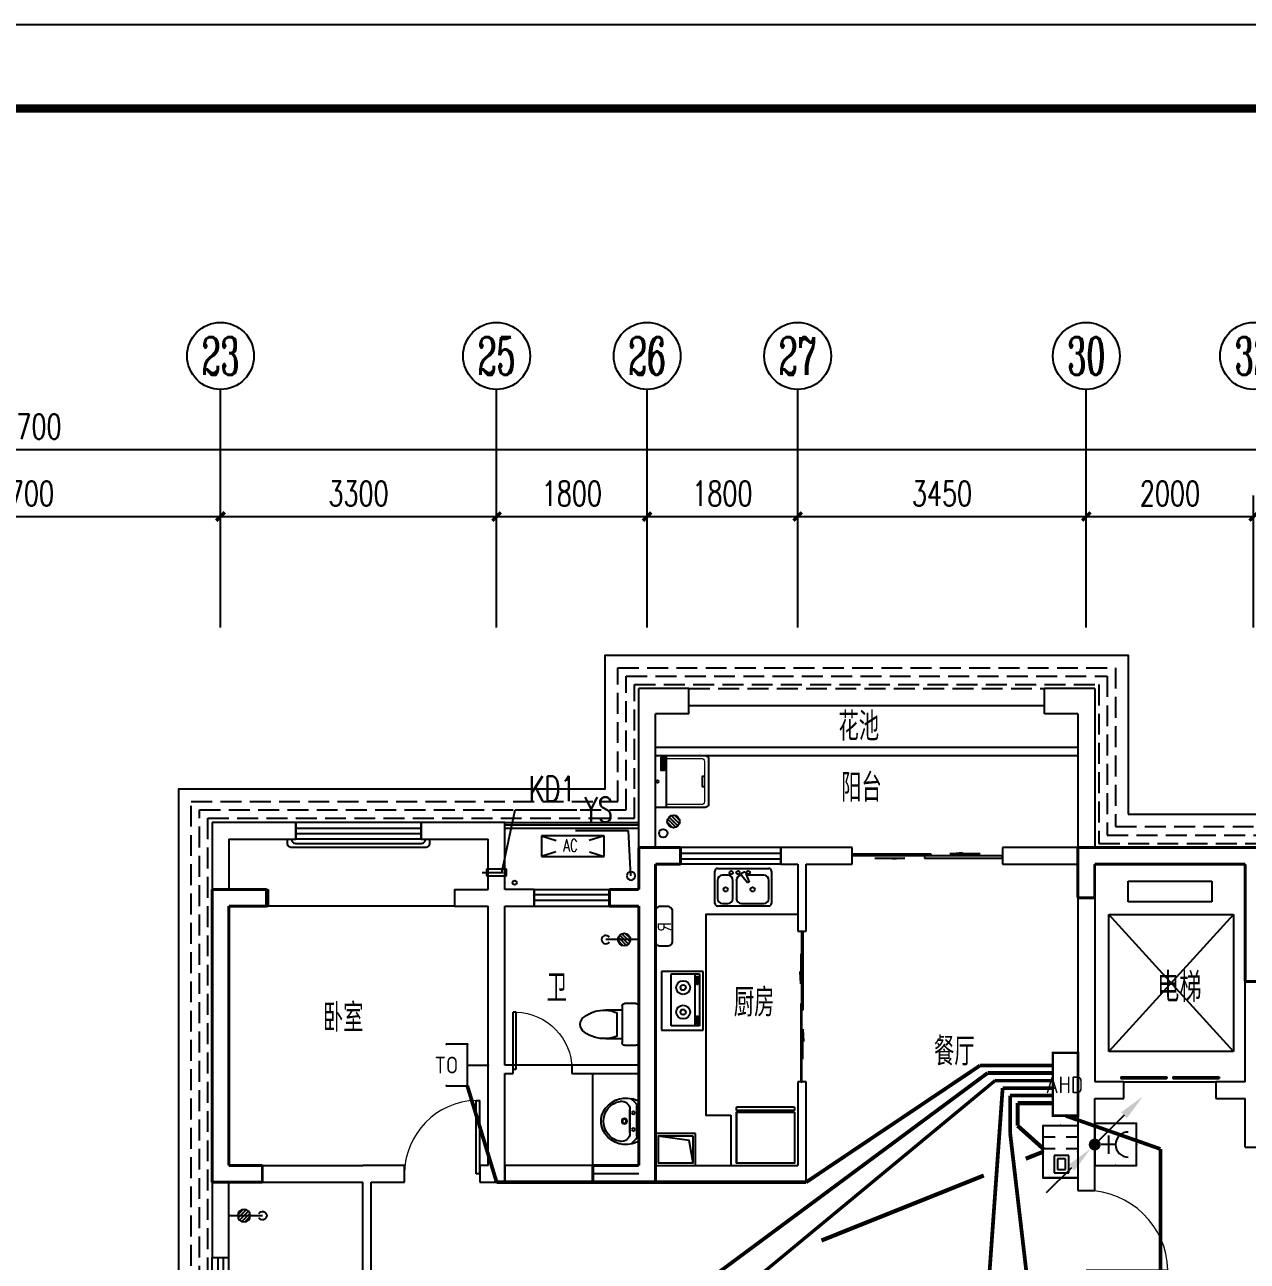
# Model space of a CAD drawing. Extents: x -993182 to -819982, y 169304 to 600104.
# Drawn here: x -865189 to -850575, y 278323 to 293104 of the extents above; entities that cross this region are included whole.
import ezdxf
from ezdxf.enums import TextEntityAlignment as Align

# ---------------------------------------------------------------- set-up
doc = ezdxf.new("R2010")
doc.units = 0
doc.header["$LTSCALE"] = 1000
doc.header["$MEASUREMENT"] = 0
doc.linetypes.add('DASH', pattern=[0.35, 0.25, -0.1])
for name, color, linetype in [('AXIS', 3, 'Continuous'), ('AXIS_TEXT', 7, 'Continuous'), ('DIM_LEAD', 3, 'Continuous'), ('EQUIP-安防', 3, 'Continuous'), ('EQUIP-消防', 3, 'Continuous'), ('EQUIP-通讯', 3, 'Continuous'), ('kan', 146, 'Continuous'), ('KTIAO', 124, 'Continuous'), ('LWIRE', 4, 'Continuous'), ('PUB_TEXT', 7, 'Continuous'), ('PUB_TITLE', 146, 'Continuous'), ('STAIR', 2, 'Continuous'), ('VPIPE-污水', 2, 'Continuous'), ('WALL', 4, 'Continuous'), ('WINDOW', 2, 'Continuous'), ('WIRE-信号', 4, 'TG_S'), ('WIRE-综合布线', 5, 'TG_GCS'), ('WIRE-网络', 6, 'TG_TD'), ('WIRE-通讯', 4, 'TG_TP'), ('冷凝水管', 6, 'Continuous'), ('家具', 187, 'Continuous'), ('屋面', 139, 'Continuous'), ('栏杆', 169, 'Continuous'), ('空调、空调洞', 66, 'Continuous'), ('面层', 215, 'Continuous')]:
    doc.layers.add(name, color=color, linetype=linetype)
doc.layers.add('RENDERING', color=125, linetype='Continuous', lineweight=13)
doc.layers.add('洁、厨具', color=8, linetype='Continuous', lineweight=9)
doc.styles.add('_ROMANC', font='romanc__.ttf', dxfattribs={"width": 0.700005})
doc.styles.add('_SIMPLEX', font='SIMPLEX.shx', dxfattribs={"width": 0.75})
doc.styles.add('_TCH_AXIS', font='COMPLEX', dxfattribs={"bigfont": 'GBCBIG'})
doc.styles.add('_TCH_DIM', font='SIMPLEX', dxfattribs={"bigfont": 'GBCBIG'})
doc.styles.add('_TCH_DIM_T3', font='SIMPLEX', dxfattribs={"width": 0.705882, "bigfont": 'GBCBIG'})
doc.styles.add('_TEL_ATTDEF', font='GBENOR', dxfattribs={"width": 0.8, "height": 3, "bigfont": 'GBCBIG'})
doc.styles.add('_TEL_DIM', font='ICED', dxfattribs={"width": 0.8, "height": 3.5, "bigfont": 'BZHZ'})
doc.styles.add('COMPLEX', font='COMPLEX')
doc.styles.add('DIM_FONT', font='simplex_.ttf', dxfattribs={"width": 0.7, "bigfont": 'GBCBIG'})
doc.styles.add('hnurban', font='tssdeng.shx', dxfattribs={"width": 0.8, "bigfont": 'tssdchn.shx'})
doc.styles.get("Standard").update_dxf_attribs({"font": 'gbenor.shx', "bigfont": 'gbcbig.shx'})
doc.styles.add('TG_LINETYPE', font='ICED', dxfattribs={"width": 0.8, "height": 2, "bigfont": 'BZHZ'})
doc.linetypes.add('TG_GCS', pattern='A,1,-0.6,["GCS",TG_LINETYPE,S=0.1,R=0,X=-0.52,Y=-0.1],0', length=1.6)
doc.linetypes.add('TG_S', pattern='A,1,-0.3,["S",TG_LINETYPE,S=0.1,R=0,X=-0.23,Y=-0.1],0', length=1.3)
doc.linetypes.add('TG_TD', pattern='A,1,-0.45,["TD",TG_LINETYPE,S=0.1,R=0,X=-0.38,Y=-0.1],0', length=1.45)
doc.linetypes.add('TG_TD+TV', pattern='A,1,-0.9,["TD+TV",TG_LINETYPE,S=0.1,R=0,X=-0.82,Y=-0.1],0', length=1.9)
doc.linetypes.add('TG_TP', pattern='A,1,-0.45,["TP",TG_LINETYPE,S=0.1,R=0,X=-0.38,Y=-0.1],0', length=1.45)
doc.linetypes.add('TG_WS', pattern='A,1,-0.45,["WS",TG_LINETYPE,S=0.1,R=0,X=-0.38,Y=-0.1],0', length=1.45)
doc.dimstyles.new('_TCH_ARCH&&100', dxfattribs={"dimtxt": 297.5, "dimasz": 100, "dimexe": 250, "dimexo": 300, "dimgap": 126.25, "dimtad": 1, "dimdec": 0, "dimzin": 0, "dimdsep": 46, "dimtxsty": '_TCH_DIM_T3', "dimblk": 'ARCHTICK', "dimcen": 0.09, "dimclrt": 7, "dimazin": 2, "dimtfac": 1, "dimtdec": 0, "dimtix": 1, "dimtmove": 2, "dimatfit": 3, "dimfxl": 0, "dimtolj": 1, "dimtzin": 0, "dimarcsym": 0})

# ---------------------------------------------------------------- blocks, each defined once
blk = doc.blocks.new('ASDGFSDFGGDF')
at = {"layer": '家具'}
for p, q in [((695, -609), (695, 0)), ((695, -609), (695, 0)), ((0, -670), (0, -629)), ((0, -629), (28, -629)), ((0, -670), (695, -670)), ((28, -629), (28, -609)), ((695, -609), (666, -609)), ((666, -609), (666, -629)), ((666, -629), (695, -629)), ((695, -629), (695, -670))]:
    blk.add_line(p, q, dxfattribs=at)
for points in [[(0, -609), (0, 0), (695, 0), (695, -609)], [(666, -609), (28, -609), (28, -629), (666, -629)]]:
    blk.add_lwpolyline(points, close=True, dxfattribs=at)
blk = doc.blocks.new('sdfdsfgf')
at = {"layer": '家具'}
for points in [[(1414289, 21341), (1413809, 21341), (1413809, 20961), (1414289, 20961), (1414289, 21341)], [(1414259, 20991), (1414211, 21259), (1413839, 21311)]]:
    blk.add_lwpolyline(points, dxfattribs=at)
blk.add_lwpolyline([(1414259, 21311), (1413839, 21311), (1413839, 20991), (1414259, 20991)], close=True, dxfattribs=at)
blk = doc.blocks.new('A$C685A49D5')
at = {"layer": '家具'}
for p, q in [((31, 450), (644, 450)), ((0, 31), (0, 419)), ((31, 307), (31, 92)), ((153, 368), (92, 368)), ((215, 92), (215, 307)), ((256, 307), (256, 92)), ((390, 277), (320, 363)), ((340, 402), (325, 393)), ((369, 391), (408, 287)), ((583, 368), (377, 368)), ((644, 92), (644, 307)), ((675, 419), (675, 31)), ((408, 287), (390, 277)), ((644, 0), (31, 0)), ((92, 31), (153, 31)), ((317, 31), (583, 31))]:
    blk.add_line(p, q, dxfattribs=at)
for centre, radius in [((194, 399), 20.5), ((276, 399), 20.5), ((399, 399), 20.5), ((128, 199), 25.6), ((450, 199), 25.6)]:
    blk.add_circle(centre, radius, dxfattribs=at)
for centre, radius, start, end in [((31, 419), 30.7, 90, 180), ((644, 419), 30.7, 0, 90), ((92, 307), 61.4, 90, 180), ((153, 307), 61.4, 0, 90), ((317, 307), 61.4, 90, 180), ((335, 376), 20.5, 120, 219.4623), ((350, 384), 20.5, 20.5377, 120), ((583, 307), 61.4, 0, 90), ((31, 31), 30.7, 180, 270), ((92, 92), 61.4, 180, 270), ((153, 92), 61.4, 270, 0), ((317, 92), 61.4, 180, 270), ((583, 92), 61.4, 270, 0), ((644, 31), 30.7, 270, 0)]:
    blk.add_arc(centre, radius, start, end, dxfattribs=at)
at = {"layer": '家具', "style": 'DIM_FONT', "width": 0.8, "flags": 9}
for tag in ['YSIZE', 'XSIZE']:
    blk.add_attdef(tag, (338, 450), '', height=0.5, rotation=270, dxfattribs=at)
blk = doc.blocks.new('$plan$00001601')
at = {"layer": '家具'}
for p, q in [((-350, 16), (350, 16)), ((-350, -484), (-350, 16)), ((350, 16), (350, -484)), ((-323, -98), (-323, -440)), ((299, -98), (-323, -98)), ((299, -440), (299, -98)), ((-323, -384), (299, -384)), ((-323, -440), (299, -440)), ((-291, -407), (-291, -418)), ((-216, -416), (-280, -416)), ((-280, -416), (-280, -433)), ((-280, -433), (-216, -433)), ((-216, -433), (-216, -416)), ((-199, -408), (-199, -418)), ((182, -407), (182, -418)), ((193, -416), (193, -433)), ((257, -416), (193, -416)), ((193, -433), (257, -433)), ((257, -433), (257, -416)), ((274, -408), (274, -418)), ((350, -484), (-350, -484))]:
    blk.add_line(p, q, dxfattribs=at)
for points in [[(-199, -408, 0.259034), (-201, -404, 0.076276), (-213, -399, 0.036515), (-226, -397, 0.026615), (-245, -396, 0.026615), (-264, -397, 0.036515), (-277, -399, 0.076276), (-289, -404, 0.259034), (-291, -408, 0.078462), (-291, -409, 0.056762)], [(-199, -418, 0.259034), (-201, -415, 0.076276), (-213, -410, 0.036515), (-226, -407, 0.026615), (-245, -406, 0.026615), (-264, -407, 0.036515), (-277, -410, 0.076276), (-289, -415, 0.259034), (-291, -418, 0.259034), (-289, -422, 0.056762), (-280, -426, 0.036515)], [(-216, -427, 0.008736), (-213, -427, 0.076276), (-201, -422, 0.259034), (-199, -418, 0.259034)], [(274, -408, 0.259034), (272, -404, 0.076276), (260, -399, 0.036515), (247, -397, 0.026615), (228, -396, 0.026615), (209, -397, 0.036515), (196, -399, 0.076276), (184, -404, 0.259034), (182, -408, 0.078462), (182, -409, 0.056762)], [(274, -418, 0.259034), (272, -415, 0.076276), (260, -410, 0.036515), (247, -407, 0.026615), (228, -406, 0.026615), (209, -407, 0.036515), (196, -410, 0.076276), (184, -415, 0.259034), (182, -418, 0.259034), (184, -422, 0.056762), (193, -426, 0.036515)], [(257, -427, 0.008736), (260, -427, 0.076276), (272, -422, 0.259034), (274, -418, 0.259034)]]:
    blk.add_lwpolyline(points, format="xyb", dxfattribs=at)
for centre, radius, start, end in [((-158, -243), 82.5, 0.964, 0), ((-158, -243), 31.6, 0.6532, 0), ((134, -243), 82.5, 180, 179.036), ((134, -243), 31.6, 180, 179.3468)]:
    blk.add_arc(centre, radius, start, end, dxfattribs=at)
blk = doc.blocks.new('A$C3451006C')
blk.add_lwpolyline([(-50, 330), (-50, -30, 0.414214), (10, -90), (90, -90, 0.414214), (150, -30), (150, 330, 0.414214), (90, 390), (10, 390, 0.414214)], format="xyb", close=True)
at = {"style": '_SIMPLEX', "width": 0.8}
blk.add_text('R', height=150, rotation=270, dxfattribs=at).set_placement((-32, 144), align=Align.CENTER)
blk = doc.blocks.new('90304092557924')
at = {"layer": 'KTIAO'}
for p, q in [((-375, 125), (-198, 66)), ((-375, 125), (-375, -125)), ((375, 125), (-375, 125)), ((375, 125), (198, 66)), ((375, -125), (375, 125)), ((-203, -68), (-375, -125)), ((-375, -125), (375, -125)), ((200, -67), (375, -125))]:
    blk.add_line(p, q, dxfattribs=at)
at = {"layer": 'KTIAO', "style": '_ROMANC', "width": 0.7}
blk.add_text('AC', height=148.6, dxfattribs=at).set_placement((-113, -66))
at = {"layer": 'KTIAO', "style": 'DIM_FONT', "oblique": 0, "width": 0.6, "flags": 9}
for tag in ['XSIZE', 'YSIZE']:
    blk.add_attdef(tag, (-375, -125), '', height=0.5, dxfattribs=at)
blk = doc.blocks.new('M_E6')
for p, q in [((-240, 0), (-270, -79)), ((240, 0), (-240, 0)), ((-237, 0), (239, 0)), ((240, 0), (270, -79)), ((-213, -36), (-271, -91)), ((-179, -23), (181, -23)), ((141, -105), (-141, -105)), ((-141, -105), (141, -105)), ((217, -37), (274, -95))]:
    blk.add_line(p, q)
for centre, radius in [((-99, -65), 16.3), ((2, -172), 31.6), ((101, -65), 16.3), ((2, -172), 23)]:
    blk.add_circle(centre, radius)
for centre, radius, start, end in [((28, -152), 307, 166.1751, 244.7296), ((-141, -205), 100, 90, 190.5602), ((-179, -73), 50, 90, 133.181), ((-28, -152), 307, 297.0639, 13.8249), ((141, -205), 100, 349.4398, 90), ((181, -73), 50, 44.5607, 90), ((0, -179), 243, 190.5602, 349.4398), ((0, -201), 250, 245.8071, 296.4628), ((28, -152), 307, 266.589, 266.5936)]:
    blk.add_arc(centre, radius, start, end)
at = {"width": 0.8, "flags": 9}
for tag in ['XSIZE', 'YSIZE']:
    blk.add_attdef(tag, (0, 0), '', height=0.5, dxfattribs=at)
blk = doc.blocks.new('1')
for p, q in [((-550, -239), (-550, 201)), ((-520, 231), (-380, 231)), ((-350, 201), (-350, 151)), ((-350, 151), (-350, -189)), ((-350, 151), (-154, 151)), ((-289, 121), (-289, -159)), ((-380, -269), (-520, -269)), ((-154, -189), (-350, -189)), ((-350, -189), (-350, -239))]:
    blk.add_line(p, q)
for centre, radius, start, end in [((-520, 201), 30, 90, 180), ((-380, 201), 30, 360, 90), ((-137, -247), 398, 92.544, 112.5495), ((-137, -247), 398, 53.3619, 92.544), ((40, -19), 110, 303.4509, 56.5491), ((-137, 208), 398, 267.456, 306.6381), ((-520, -239), 30, 180, 270), ((-380, -239), 30, 270, 360), ((-137, 208), 398, 247.4505, 267.456)]:
    blk.add_arc(centre, radius, start, end)
blk = doc.blocks.new('$plan$00001623')
at = {"layer": '家具', "linetype": 'Continuous'}
blk.add_line((-341, -145), (342, -145), dxfattribs=at)
at = {"layer": '家具'}
blk.add_lwpolyline([(295, -706), (-295, -706, -0.414214), (-345, -656), (-345, 0), (345, 0), (345, -656, -0.414214)], format="xyb", close=True, dxfattribs=at)
at = {"layer": '家具', "lineweight": 13}
blk.add_lwpolyline([(307, -145), (307, -611, -0.414214), (267, -651), (-267, -651, -0.414214), (-307, -611), (-307, -145)], format="xyb", dxfattribs=at)
at = {"layer": '家具'}
for points in [[(323, -72), (152, -72), (152, -120), (323, -120)], [(163, -86), (177, -86), (177, -99), (163, -99)], [(189, -86), (202, -86), (202, -99), (189, -99)], [(213, -86), (227, -86), (227, -99), (213, -99)], [(239, -86), (253, -86), (253, -99), (239, -99)], [(281, -110), (309, -110), (309, -80), (281, -80)]]:
    blk.add_lwpolyline(points, close=True, dxfattribs=at)
blk.add_lwpolyline([(-71, -651), (-71, -623), (0, -623), (71, -623), (71, -651)], dxfattribs=at)
blk.add_circle((0, -25), 16, dxfattribs=at)
blk = doc.blocks.new('$lvtry$00000168')
at = {"color": 0}
blk.add_line((0, 0), (0, -395), dxfattribs=at)
blk.add_arc((0, -395), 50, 121.0332, 58.9668, dxfattribs=at)
for p in [(0, 0), (0, -223)]:
    blk.add_point(p, dxfattribs=at)
blk = doc.blocks.new('$lvtry$00000171')
for p, q in [((-74, 11), (-11, 74)), ((-70, -27), (27, 70)), ((-53, -53), (53, 53)), ((-27, -70), (70, 27)), ((11, -74), (74, -11))]:
    blk.add_line(p, q)
blk.add_circle((0, 0), 75)
blk.add_point((0, 0))
blk = doc.blocks.new('A$C6BE329BC')
at = {"layer": '家具'}
blk.add_blockref('$lvtry$00000168', (75, 445), dxfattribs=at)
at = {"layer": '家具', "rotation": 180}
blk.add_blockref('$lvtry$00000171', (75, 271), dxfattribs=at)
blk = doc.blocks.new('TRHH')
at = {"color": 6}
for centre in [(-249202, -461390), (-233616, -461390), (-252617, -471151), (-230201, -471151), (-244307, -473179), (-238511, -473179)]:
    blk.add_circle(centre, 50, dxfattribs=at)
blk = doc.blocks.new('q5')
at = {"color": 3, "const_width": 35}
for points in [[(-486192, -554544), (-486192, -554044)], [(-486192, -554044), (-485692, -554044)], [(-485692, -554044), (-485692, -554244)], [(-480942, -554644), (-480942, -554044)], [(-480942, -554044), (-478742, -554044)], [(-485992, -554744), (-485992, -554244)], [(-485992, -554244), (-485692, -554244)], [(-480742, -554644), (-480742, -554244)], [(-480742, -554244), (-478942, -554244)], [(-478942, -555644), (-478942, -554244)], [(-491292, -554544), (-490642, -554544)], [(-491292, -558044), (-491292, -554544)], [(-490642, -554544), (-490642, -554744)], [(-486542, -554544), (-486192, -554544)], [(-486542, -554744), (-486542, -554544)], [(-480742, -554644), (-480942, -554644)], [(-491092, -554744), (-490642, -554744)], [(-491092, -557844), (-491092, -554744)], [(-486542, -554744), (-486192, -554744)], [(-486192, -557844), (-486192, -554744)], [(-485992, -558044), (-485992, -554744)], [(-478742, -555644), (-478942, -555644)], [(-491092, -557844), (-490692, -557844)], [(-490692, -557844), (-490692, -558044)], [(-486742, -557844), (-486192, -557844)], [(-486742, -558044), (-486742, -557844)], [(-491292, -558044), (-490692, -558044)], [(-486742, -558044), (-485992, -558044)]]:
    blk.add_lwpolyline(points, dxfattribs=at)
blk = doc.blocks.new('A$C06D6341B')
at = {"layer": '空调、空调洞', "linetype": 'DASH'}
for p, q in [((40, 0), (40, 340)), ((80, 290), (0, 290)), ((0, 290), (0, 50)), ((80, 50), (80, 290)), ((0, 50), (80, 50))]:
    blk.add_line(p, q, dxfattribs=at)
blk = doc.blocks.new('kt')
at = {"layer": 'DIM_LEAD'}
for p, q in [((-411880, -788204), (-411721, -787455)), ((-411880, -788204), (-411721, -787455)), ((-411880, -788204), (-411721, -787455)), ((-411880, -788204), (-411721, -787455)), ((-411880, -788204), (-411721, -787455)), ((-411721, -787455), (-410983, -787455))]:
    blk.add_line(p, q, dxfattribs=at)
at = {"layer": 'VPIPE-污水'}
blk.add_circle((-409951, -787733, -76424), 50, dxfattribs=at)
at = {"layer": '冷凝水管'}
blk.add_circle((-411727, -788323, -76424), 25, dxfattribs=at)
at = {"layer": '家具', "rotation": 90.00000000000388}
blk.add_blockref('$lvtry$00000171', (-409828, -787592, -76424), dxfattribs=at)
at = {"layer": '空调、空调洞', "rotation": 270}
blk.add_blockref('A$C06D6341B', (-412114, -788164, -76424), dxfattribs=at)
at = {"layer": 'DIM_LEAD', "color": 7, "style": '_TCH_DIM', "width": 0.705882}
blk.add_text('KD1', height=297.5, dxfattribs=at).set_placement((-411558, -787350))
blk = doc.blocks.new('trh')
at = {"layer": 'DIM_LEAD'}
for p, q in [((-219133, -460851), (-219765, -460851)), ((-219102, -461390), (-219133, -460851))]:
    blk.add_line(p, q, dxfattribs=at)
at = {"layer": 'DIM_LEAD', "color": 7, "style": '_TCH_DIM', "width": 0.705882}
blk.add_text('YS', height=297.5, dxfattribs=at).set_placement((-219660, -460746))
blk = doc.blocks.new('$DorLib2D$00000131')
at = {"color": 0, "linetype": 'Continuous'}
for p, q in [((0.15, 0.125), (0.2319, 0.1973)), ((0.2319, 0.1973), (0.2319, 0.125)), ((-0.5, 0.125), (-0.5, 0)), ((0.0192, 0.125), (-0.5, 0.125)), ((0.0192, 0), (0.0192, 0.125)), ((0.35, 0.125), (0.15, 0.125)), ((-0.5, 0), (0.0192, 0)), ((-0.024, 0), (0.5, 0)), ((-0.024, -0.125), (-0.024, 0)), ((0.5, 0), (0.5, -0.125)), ((-0.35, -0.125), (-0.15, -0.125)), ((-0.2319, -0.1973), (-0.2319, -0.125)), ((-0.15, -0.125), (-0.2319, -0.1973)), ((0.5, -0.125), (-0.024, -0.125))]:
    blk.add_line(p, q, dxfattribs=at)
blk = doc.blocks.new('$WINLIB2D$00000001')
at = {"color": 0}
for points in [[(-0.5, 0.5), (-0.5, -0.5)], [(-0.5, 0.5), (0.5, 0.5)], [(0.5, -0.5), (0.5, 0.5)], [(0.5, 0.1667), (-0.5, 0.1667)], [(0.5, -0.1667), (-0.5, -0.1667)], [(-0.5, -0.5), (0.5, -0.5)]]:
    blk.add_lwpolyline(points, dxfattribs=at)
blk = doc.blocks.new('$DorLib2D$00000001')
for p, q in [((0.45, 0.975), (0.5, 0.975)), ((0.45, 0), (0.45, 0.975)), ((0.5, 0), (0.5, 0.975)), ((0.5, 0), (0.45, 0))]:
    blk.add_line(p, q)
at = {"lineweight": 13}
blk.add_arc((0.475, 0), 0.975, 91.4693, 180, dxfattribs=at)
blk = doc.blocks.new('$DorLib2D$00000127')
at = {"color": 0, "linetype": 'Continuous'}
for p, q in [((-0.033, 0.795), (-0.533, 0.795)), ((-0.533, 0.795), (-0.533, 0.69)), ((-0.033, 0.69), (-0.533, 0.69)), ((-0.033, 0.795), (-0.033, 0.69)), ((0.033, 0.795), (0.033, 0.69)), ((0.533, 0.795), (0.033, 0.795)), ((0.533, 0.69), (0.033, 0.69)), ((0.533, 0.795), (0.533, 0.69)), ((0.5, 0.5), (-0.5, 0.5))]:
    blk.add_line(p, q, dxfattribs=at)
blk = doc.blocks.new('_AXISO')
blk.add_circle((0, 0), 0.5)
at = {"layer": 'AXIS_TEXT', "style": 'COMPLEX', "width": 1.041667}
blk.add_attdef('A', text='', height=0.56, dxfattribs=at).set_placement((-0.25, -0.28), (0.25, -0.28), align=Align.FIT)
blk = doc.blocks.new('_ArchTick')
at = {"color": 0, "linetype": 'ByBlock', "const_width": 0.4}
blk.add_lwpolyline([(-0.5, -0.5), (0.5, 0.5)], dxfattribs=at)
blk = doc.blocks.new('*D498')
at = {"layer": 'AXIS', "color": 0, "lineweight": -2}
for p, q in [((-254209, -458420), (-254209, -456044)), ((-198509, -458420), (-198509, -456044)), ((-254209, -456294), (-198509, -456294))]:
    blk.add_line(p, q, dxfattribs=at)
at = {"layer": 'Defpoints', "color": 0}
for p in [(-198509, -456294), (-254209, -458720), (-198509, -458720)]:
    blk.add_point(p, dxfattribs=at)
at = {"layer": 'AXIS', "color": 0, "lineweight": -2, "xscale": 100, "yscale": 100, "zscale": 100, "rotation": 180}
blk.add_blockref('_ArchTick', (-254209, -456294), dxfattribs=at)
at = {"layer": 'AXIS', "color": 0, "lineweight": -2, "xscale": 100, "yscale": 100, "zscale": 100}
blk.add_blockref('_ArchTick', (-198509, -456294), dxfattribs=at)
at = {"layer": 'AXIS', "color": 7, "insert": (-226359, -456019), "char_height": 297.5, "attachment_point": 5, "style": '_TCH_DIM_T3'}
blk.add_mtext('\\A1;55700', dxfattribs=at)
blk = doc.blocks.new('*D510')
at = {"layer": 'AXIS', "color": 0, "lineweight": -2}
for p, q in [((-228709, -458420), (-228709, -456844)), ((-224009, -458420), (-224009, -456844)), ((-228709, -457094), (-224009, -457094))]:
    blk.add_line(p, q, dxfattribs=at)
at = {"layer": 'Defpoints', "color": 0}
for p in [(-224009, -457094), (-228709, -458720), (-224009, -458720)]:
    blk.add_point(p, dxfattribs=at)
at = {"layer": 'AXIS', "color": 0, "lineweight": -2, "xscale": 100, "yscale": 100, "zscale": 100, "rotation": 180}
blk.add_blockref('_ArchTick', (-228709, -457094), dxfattribs=at)
at = {"layer": 'AXIS', "color": 0, "lineweight": -2, "xscale": 100, "yscale": 100, "zscale": 100}
blk.add_blockref('_ArchTick', (-224009, -457094), dxfattribs=at)
at = {"layer": 'AXIS', "color": 7, "insert": (-226359, -456819), "char_height": 297.5, "attachment_point": 5, "style": '_TCH_DIM_T3'}
blk.add_mtext('\\A1;4700', dxfattribs=at)
blk = doc.blocks.new('*D511')
at = {"layer": 'AXIS', "color": 0, "lineweight": -2}
for p, q in [((-224009, -458420), (-224009, -456844)), ((-220709, -458420), (-220709, -456844)), ((-224009, -457094), (-220709, -457094))]:
    blk.add_line(p, q, dxfattribs=at)
at = {"layer": 'Defpoints', "color": 0}
for p in [(-220709, -457094), (-224009, -458720), (-220709, -458720)]:
    blk.add_point(p, dxfattribs=at)
at = {"layer": 'AXIS', "color": 0, "lineweight": -2, "xscale": 100, "yscale": 100, "zscale": 100, "rotation": 180}
blk.add_blockref('_ArchTick', (-224009, -457094), dxfattribs=at)
at = {"layer": 'AXIS', "color": 0, "lineweight": -2, "xscale": 100, "yscale": 100, "zscale": 100}
blk.add_blockref('_ArchTick', (-220709, -457094), dxfattribs=at)
at = {"layer": 'AXIS', "color": 7, "insert": (-222359, -456819), "char_height": 297.5, "attachment_point": 5, "style": '_TCH_DIM_T3'}
blk.add_mtext('\\A1;3300', dxfattribs=at)
blk = doc.blocks.new('*D512')
at = {"layer": 'AXIS', "color": 0, "lineweight": -2}
for p, q in [((-220709, -458420), (-220709, -456844)), ((-218909, -458420), (-218909, -456844)), ((-220709, -457094), (-218909, -457094))]:
    blk.add_line(p, q, dxfattribs=at)
at = {"layer": 'Defpoints', "color": 0}
for p in [(-218909, -457094), (-220709, -458720), (-218909, -458720)]:
    blk.add_point(p, dxfattribs=at)
at = {"layer": 'AXIS', "color": 0, "lineweight": -2, "xscale": 100, "yscale": 100, "zscale": 100, "rotation": 180}
blk.add_blockref('_ArchTick', (-220709, -457094), dxfattribs=at)
at = {"layer": 'AXIS', "color": 0, "lineweight": -2, "xscale": 100, "yscale": 100, "zscale": 100}
blk.add_blockref('_ArchTick', (-218909, -457094), dxfattribs=at)
at = {"layer": 'AXIS', "color": 7, "insert": (-219809, -456819), "char_height": 297.5, "attachment_point": 5, "style": '_TCH_DIM_T3'}
blk.add_mtext('\\A1;1800', dxfattribs=at)
blk = doc.blocks.new('*D513')
at = {"layer": 'AXIS', "color": 0, "lineweight": -2}
for p, q in [((-218909, -458420), (-218909, -456844)), ((-217109, -458420), (-217109, -456844)), ((-218909, -457094), (-217109, -457094))]:
    blk.add_line(p, q, dxfattribs=at)
at = {"layer": 'Defpoints', "color": 0}
for p in [(-217109, -457094), (-218909, -458720), (-217109, -458720)]:
    blk.add_point(p, dxfattribs=at)
at = {"layer": 'AXIS', "color": 0, "lineweight": -2, "xscale": 100, "yscale": 100, "zscale": 100, "rotation": 180}
blk.add_blockref('_ArchTick', (-218909, -457094), dxfattribs=at)
at = {"layer": 'AXIS', "color": 0, "lineweight": -2, "xscale": 100, "yscale": 100, "zscale": 100}
blk.add_blockref('_ArchTick', (-217109, -457094), dxfattribs=at)
at = {"layer": 'AXIS', "color": 7, "insert": (-218009, -456819), "char_height": 297.5, "attachment_point": 5, "style": '_TCH_DIM_T3'}
blk.add_mtext('\\A1;1800', dxfattribs=at)
blk = doc.blocks.new('*D514')
at = {"layer": 'AXIS', "color": 0, "lineweight": -2}
for p, q in [((-217109, -458420), (-217109, -456844)), ((-213659, -458420), (-213659, -456844)), ((-217109, -457094), (-213659, -457094))]:
    blk.add_line(p, q, dxfattribs=at)
at = {"layer": 'Defpoints', "color": 0}
for p in [(-213659, -457094), (-217109, -458720), (-213659, -458720)]:
    blk.add_point(p, dxfattribs=at)
at = {"layer": 'AXIS', "color": 0, "lineweight": -2, "xscale": 100, "yscale": 100, "zscale": 100, "rotation": 180}
blk.add_blockref('_ArchTick', (-217109, -457094), dxfattribs=at)
at = {"layer": 'AXIS', "color": 0, "lineweight": -2, "xscale": 100, "yscale": 100, "zscale": 100}
blk.add_blockref('_ArchTick', (-213659, -457094), dxfattribs=at)
at = {"layer": 'AXIS', "color": 7, "insert": (-215384, -456819), "char_height": 297.5, "attachment_point": 5, "style": '_TCH_DIM_T3'}
blk.add_mtext('\\A1;3450', dxfattribs=at)
blk = doc.blocks.new('*D515')
at = {"layer": 'AXIS', "color": 0, "lineweight": -2}
for p, q in [((-213659, -458420), (-213659, -456844)), ((-211659, -458420), (-211659, -456844)), ((-213659, -457094), (-211659, -457094))]:
    blk.add_line(p, q, dxfattribs=at)
at = {"layer": 'Defpoints', "color": 0}
for p in [(-211659, -457094), (-213659, -458720), (-211659, -458720)]:
    blk.add_point(p, dxfattribs=at)
at = {"layer": 'AXIS', "color": 0, "lineweight": -2, "xscale": 100, "yscale": 100, "zscale": 100, "rotation": 180}
blk.add_blockref('_ArchTick', (-213659, -457094), dxfattribs=at)
at = {"layer": 'AXIS', "color": 0, "lineweight": -2, "xscale": 100, "yscale": 100, "zscale": 100}
blk.add_blockref('_ArchTick', (-211659, -457094), dxfattribs=at)
at = {"layer": 'AXIS', "color": 7, "insert": (-212659, -456819), "char_height": 297.5, "attachment_point": 5, "style": '_TCH_DIM_T3'}
blk.add_mtext('\\A1;2000', dxfattribs=at)
blk = doc.blocks.new('$equip$00001847')
for p, q in [((-0.5, 0.499), (-0.5, 0.999)), ((0.5, 0.999), (0.5, 0.499)), ((0.5, 0.499), (-0.5, 0.499)), ((0, 0.5), (0, 0))]:
    blk.add_line(p, q)
for p in [(-0.5, 0.999), (0.5, 0.999), (-0.5, 0.499), (0.5, 0.499), (0, 0)]:
    blk.add_point(p)
at = {"color": 7, "style": '_TEL_DIM'}
blk.add_attdef('$TEXT$', text='', height=0.4, dxfattribs=at).set_placement((0, 0.999), align=Align.MIDDLE_CENTER)
at = {"color": 7, "style": '_TEL_DIM', "flags": 1}
blk.add_attdef('A', text='', height=0.00002, dxfattribs=at).set_placement((0, 0), align=Align.MIDDLE_CENTER)
blk = doc.blocks.new('$equip$00002334')
for p, q in [((-0.75, 0.304), (-0.75, -0.296)), ((0.75, 0.304), (-0.75, 0.304)), ((0.75, -0.296), (0.75, 0.304)), ((-0.75, -0.296), (0.75, -0.296))]:
    blk.add_line(p, q)
at = {"const_width": 0.06}
blk.add_lwpolyline([(-0.75, 0.304), (0.75, 0.304), (0.75, -0.296), (-0.75, -0.296), (-0.75, 0.304), (0.75, 0.304)], dxfattribs=at)
for p in [(0, 0.304), (-0.75, 0.004), (0.75, 0.004), (0, -0.296)]:
    blk.add_point(p)
at = {"color": 7, "style": '_TEL_DIM'}
blk.add_attdef('$TEXT$', text='', height=0.4, dxfattribs=at).set_placement((-0.012, 0.028), align=Align.MIDDLE_CENTER)
at = {"color": 7, "flags": 1}
blk.add_attdef('A', text='', height=0.00002, dxfattribs=at).set_placement((0, 0), align=Align.MIDDLE_CENTER)
blk = doc.blocks.new('$equip$00002625')
at = {"linetype": 'Continuous'}
for p, q in [((-0.625, -0.415), (-0.625, 0.415)), ((-0.625, 0.415), (0.625, 0.415)), ((0.071, 0.129), (0.071, 0.415)), ((0.35, 0.129), (0.35, 0.415)), ((0.625, 0.415), (0.625, -0.415)), ((0.071, -0.415), (0.071, -0.129)), ((0.35, -0.415), (0.35, -0.129)), ((0.625, -0.415), (-0.625, -0.415))]:
    blk.add_line(p, q, dxfattribs=at)
for p, q in [((-0.092, 0.153), (-0.504, 0.153)), ((-0.504, 0.153), (-0.504, -0.199)), ((-0.172, 0.073), (-0.424, 0.073)), ((-0.424, 0.073), (-0.424, -0.119)), ((-0.172, -0.119), (-0.172, 0.073)), ((-0.092, -0.199), (-0.092, 0.153)), ((-0.504, -0.199), (-0.092, -0.199)), ((-0.424, -0.119), (-0.172, -0.119))]:
    blk.add_line(p, q)
at = {"const_width": 0.04}
blk.add_lwpolyline([(-0.625, 0.415), (0.625, 0.415), (0.625, -0.415), (-0.625, -0.415), (-0.625, 0.415), (0.625, 0.415)], dxfattribs=at)
for p in [(0, 0.415), (-0.625, 0), (0.625, 0), (0, -0.415)]:
    blk.add_point(p)
at = {"color": 7, "style": '_TEL_DIM', "flags": 1}
blk.add_attdef('A', text='', height=0.000025, dxfattribs=at).set_placement((0, 0), align=Align.MIDDLE_CENTER)
blk = doc.blocks.new('$equip$00002656')
for p, q in [((-0.5, 1), (-0.5, 0)), ((0.5, 1), (-0.5, 1)), ((0.5, 0), (0.5, 1)), ((-0.219, 0.331), (0.222, 0.331)), ((0, 0.5), (0, 0.15)), ((-0.5, 0), (0.5, 0))]:
    blk.add_line(p, q)
at = {"const_width": 0.04}
blk.add_lwpolyline([(-0.5, 1), (0.5, 1), (0.5, 0), (-0.5, 0), (-0.5, 1), (0.5, 1)], dxfattribs=at)
blk.add_arc((0, 0.8), 0.3, 180, 0)
for p in [(0, 1), (-0.5, 0.5), (0.5, 0.5), (0, 0)]:
    blk.add_point(p)
at = {"color": 7, "flags": 1}
for tag, height, p in [('B', 0.4, (0.762, 0.292)), ('A', 0.00002, (0, 0))]:
    blk.add_attdef(tag, text='', height=height, dxfattribs=at).set_placement(p, align=Align.MIDDLE_CENTER)
blk = doc.blocks.new('$TelecSys$00000081')
for p, q in [((0.104, 0.104), (0.104, 0.104)), ((-0.104, -0.104), (-0.104, -0.104)), ((-1.15, -1.15), (-0.55, -0.55))]:
    blk.add_line(p, q)
at = {"const_width": 0.142}
blk.add_lwpolyline([(0.071, 0, 1), (-0.071, 0, 1)], format="xyb", close=True, dxfattribs=at)
blk.add_solid([(-0.62, -0.48), (-0.48, -0.62), (-0.1, -0.1)])
at = {"width": 0.8, "flags": 9}
blk.add_attdef('A', (0, 0), '', height=0.00002, rotation=180, dxfattribs=at)
blk = doc.blocks.new('$TelecSys$00000079')
for p, q in [((0.7, 0.7), (0, 0)), ((0.104, 0.104), (0.104, 0.104)), ((-0.104, -0.104), (-0.104, -0.104))]:
    blk.add_line(p, q)
at = {"const_width": 0.142}
blk.add_lwpolyline([(-0.071, 0, 1), (0.071, 0, 1)], format="xyb", close=True, dxfattribs=at)
blk.add_solid([(0.63, 0.77), (0.77, 0.63), (1.15, 1.15)])
at = {"width": 0.8, "flags": 9}
blk.add_attdef('A', (0, 0), '', height=0.00002, dxfattribs=at)
blk = doc.blocks.new('5#、7#楼参照')
at = {"layer": 'AXIS'}
for p, q in [((-224008.8, -457774.7), (-224008.8, -455574.4)), ((-220708.8, -457774.7), (-220708.8, -455574.4)), ((-218908.8, -457774.7), (-218908.8, -455574.4)), ((-217108.8, -457774.7), (-217108.8, -455574.4)), ((-213658.8, -457774.7), (-213658.8, -455574.4))]:
    blk.add_line(p, q, dxfattribs=at)
at = {"layer": 'kan', "linetype": 'DASH'}
blk.add_line((-218408.8, -459150.9), (-214158.8, -459150.9), dxfattribs=at)
at = {"layer": 'kan'}
blk.add_line((-218408.8, -459350.9), (-214158.8, -459350.9), dxfattribs=at)
at = {"layer": 'kan', "color": 124}
for p, q in [((-218808.8, -459850.9), (-213758.8, -459850.9)), ((-218808.8, -459950.9), (-213758.8, -459950.9))]:
    blk.add_line(p, q, dxfattribs=at)
at = {"layer": 'kan'}
blk.add_lwpolyline([(-220608.8, -460750.9), (-219008.8, -460750.9)], dxfattribs=at)
at = {"layer": 'PUB_TITLE'}
blk.add_lwpolyline([(-265242.7, -510615.5), (-181142.7, -510615.5), (-181142.7, -451215.5), (-265242.7, -451215.5)], close=True, dxfattribs=at)
at = {"layer": 'PUB_TITLE', "const_width": 100}
blk.add_lwpolyline([(-262742.7, -509615.5), (-182142.7, -509615.5), (-182142.7, -452215.5), (-262742.7, -452215.5)], close=True, dxfattribs=at)
at = {"layer": 'STAIR', "color": 197}
for p, q in [((-213158.8, -461700.9, 76423.5), (-213158.8, -461450.9, 76423.5)), ((-213158.8, -461450.9, 76423.5), (-212158.8, -461450.9, 76423.5)), ((-212158.8, -461450.9, 76423.5), (-212158.8, -461700.9, 76423.5)), ((-212158.8, -461700.9, 76423.5), (-213158.8, -461700.9, 76423.5)), ((-213388.4, -463488.5, 76423.5), (-213388.4, -461850.9, 76423.5)), ((-213388.4, -461850.9, 76423.5), (-211899.8, -461850.9, 76423.5)), ((-211899.8, -461850.9, 76423.5), (-213388.4, -463488.5, 76423.5)), ((-211899.8, -463488.5, 76423.5), (-213388.4, -461850.9, 76423.5)), ((-211899.8, -461850.9, 76423.5), (-211899.8, -463488.5, 76423.5)), ((-211899.8, -463488.5, 76423.5), (-213388.4, -463488.5, 76423.5))]:
    blk.add_line(p, q, dxfattribs=at)
at = {"layer": 'WALL'}
for p, q in [((-219008.8, -461150.9), (-219008.8, -459150.9)), ((-218408.8, -459150.9), (-219008.8, -459150.9)), ((-218408.8, -459450.9), (-218408.8, -459150.9)), ((-213558.8, -459150.9), (-214158.8, -459150.9)), ((-214158.8, -459450.9), (-214158.8, -459150.9)), ((-213558.8, -459150.9), (-213558.8, -461050.9)), ((-218808.8, -461050.9), (-218808.8, -459450.9)), ((-218408.8, -459450.9), (-218808.8, -459450.9)), ((-213758.8, -459450.9), (-214158.8, -459450.9)), ((-213758.8, -459450.9), (-213758.8, -461050.9)), ((-223108.8, -460750.9), (-224108.8, -460750.9)), ((-224108.8, -460750.9), (-224108.8, -461650.9)), ((-223108.8, -460950.9), (-223108.8, -460750.9)), ((-220608.8, -460750.9), (-221608.8, -460750.9)), ((-221608.8, -460750.9), (-221608.8, -460950.9)), ((-220608.8, -461550.9), (-220608.8, -460750.9)), ((-223908.8, -460950.9), (-223108.8, -460950.9)), ((-223908.8, -460950.9), (-223908.8, -461550.9)), ((-221608.8, -460950.9), (-220808.8, -460950.9)), ((-220808.8, -461550.9), (-220808.8, -460950.9)), ((-219008.8, -461150.9), (-219008.8, -461550.9)), ((-218508.8, -461050.9), (-218808.8, -461050.9)), ((-218508.8, -461250.9), (-218508.8, -461050.9)), ((-217108.8, -461050.9), (-217308.8, -461050.9)), ((-217308.8, -461050.9), (-217308.8, -461250.9)), ((-216458.8, -461050.9), (-217108.8, -461050.9)), ((-216458.8, -461250.9), (-216458.8, -461050.9)), ((-213758.8, -461050.9), (-214658.8, -461050.9)), ((-214658.8, -461050.9), (-214658.8, -461250.9)), ((-211658.8, -461050.9), (-213558.8, -461050.9)), ((-218808.8, -461250.9), (-218808.8, -461650.9)), ((-218808.8, -461250.9), (-218508.8, -461250.9)), ((-217308.8, -461250.9), (-217108.8, -461250.9)), ((-217108.8, -461250.9), (-217108.8, -462050.9)), ((-217008.8, -462050.9), (-217008.8, -461250.9)), ((-217008.8, -461250.9), (-216458.8, -461250.9)), ((-214658.8, -461250.9), (-213758.8, -461250.9)), ((-213758.8, -461250.9), (-213758.8, -463950.9)), ((-213558.8, -461250.9), (-213558.8, -463850.9)), ((-211758.8, -461250.9), (-213558.8, -461250.9)), ((-211758.8, -463850.9), (-211758.8, -461250.9)), ((-223908.8, -461550.9), (-223439.8, -461550.9)), ((-223439.8, -461550.9), (-223439.8, -461750.9)), ((-221209.8, -461550.9), (-220808.8, -461550.9)), ((-221209.8, -461550.9), (-221209.8, -461750.9)), ((-220258.8, -461550.9), (-220608.8, -461550.9)), ((-220258.8, -461750.9), (-220258.8, -461550.9)), ((-219008.8, -461550.9), (-219358.8, -461550.9)), ((-219358.8, -461550.9), (-219358.8, -461750.9)), ((-224108.8, -461650.9), (-224108.8, -464950.9)), ((-218808.8, -461650.9), (-218808.8, -463650.9)), ((-223908.8, -461750.9), (-223439.8, -461750.9)), ((-223908.8, -461750.9), (-223908.8, -464850.9)), ((-221209.8, -461750.9), (-220808.8, -461750.9)), ((-220808.8, -463650.9), (-220808.8, -461750.9)), ((-220608.8, -461750.9), (-220258.8, -461750.9)), ((-220608.8, -463650.9), (-220608.8, -461750.9)), ((-219358.8, -461750.9), (-219008.8, -461750.9)), ((-219008.8, -461750.9), (-219008.8, -463650.9)), ((-217108.8, -462050.9), (-217008.8, -462050.9)), ((-220808.8, -464850.9), (-220808.8, -463650.9)), ((-220508.8, -463650.9), (-220608.8, -463650.9)), ((-220508.8, -463750.9), (-220508.8, -463650.9)), ((-219008.8, -463650.9), (-219808.8, -463650.9)), ((-219808.8, -463650.9), (-219808.8, -463750.9)), ((-218808.8, -463650.9), (-218808.8, -464850.9)), ((-220608.8, -464850.9), (-220608.8, -463750.9)), ((-220608.8, -463750.9), (-220508.8, -463750.9)), ((-219808.8, -463750.9), (-219008.8, -463750.9)), ((-219008.8, -463750.9), (-219008.8, -464850.9)), ((-217008.8, -463850.9), (-217108.8, -463850.9)), ((-217108.8, -463850.9), (-217108.8, -464850.9)), ((-217008.8, -465050.9), (-217008.8, -463850.9)), ((-213758.8, -463950.9), (-213758.8, -465150.9)), ((-213208.8, -463850.9), (-213558.8, -463850.9)), ((-213208.8, -464050.9), (-213208.8, -463850.9)), ((-211758.8, -463850.9), (-212108.8, -463850.9)), ((-212108.8, -463850.9), (-212108.8, -464050.9)), ((-213558.8, -465150.9), (-213558.8, -464050.9)), ((-213558.8, -464050.9), (-213208.8, -464050.9)), ((-212108.8, -464050.9), (-211758.8, -464050.9)), ((-211758.8, -464630.9), (-211758.8, -464050.9)), ((-211758.8, -464630.9), (-211558.8, -464630.9)), ((-224108.8, -464950.9), (-224108.8, -465950.9)), ((-223908.8, -464850.9), (-222308.8, -464850.9)), ((-221808.8, -464850.9), (-222308.8, -464850.9)), ((-221808.8, -465050.9), (-221808.8, -464850.9)), ((-220808.8, -464850.9), (-220908.8, -464850.9)), ((-220908.8, -464850.9), (-220908.8, -465050.9)), ((-220608.8, -465050.9), (-220608.8, -464850.9)), ((-219008.8, -464850.9), (-219558.8, -464850.9)), ((-219558.8, -464850.9), (-219558.8, -465050.9)), ((-218808.8, -464850.9), (-217108.8, -464850.9)), ((-223908.8, -465950.9), (-223908.8, -465050.9)), ((-223908.8, -465050.9), (-222308.8, -465050.9)), ((-222308.8, -466250.9), (-222308.8, -465050.9)), ((-222208.8, -466150.9), (-222208.8, -465050.9)), ((-222208.8, -465050.9), (-221808.8, -465050.9)), ((-220908.8, -465050.9), (-220708.8, -465050.9)), ((-220708.8, -465050.9), (-220608.8, -465050.9)), ((-219558.8, -465050.9), (-218908.8, -465050.9)), ((-218908.8, -465050.9), (-217008.8, -465050.9)), ((-213758.8, -465150.9), (-213558.8, -465150.9)), ((-224108.8, -465950.9), (-223908.8, -465950.9))]:
    blk.add_line(p, q, dxfattribs=at)
at = {"layer": 'WINDOW'}
for p, q in [((-221209.8, -461750.9), (-223439.8, -461750.9)), ((-219808.8, -463650.9), (-220508.8, -463650.9)), ((-219558.8, -464850.9), (-220608.8, -464850.9))]:
    blk.add_line(p, q, dxfattribs=at)
at = {"layer": 'WINDOW', "linetype": 'DASH'}
for p, q in [((-220608.8, -464850.9), (-220608.8, -465050.9)), ((-219558.8, -465050.9), (-219558.8, -464850.9))]:
    blk.add_line(p, q, dxfattribs=at)
at = {"layer": '家具'}
blk.add_line((-217908.8, -464250.9, 0), (-217908.8, -464850.9, 0), dxfattribs=at)
at = {"layer": '家具', "elevation": 0}
for points in [[(-217108.8, -461850.9), (-217108.8, -461850.9), (-218208.8, -461850.9), (-218208.8, -461850.9), (-218208.8, -464250.9), (-218208.8, -464250.9), (-218208.8, -464250.9), (-217908.8, -464250.9)], [(-219008.8, -464950.9), (-219558.8, -464950.9), (-219558.8, -464050.9), (-219558.8, -463750.9), (-219008.8, -463750.9)]]:
    blk.add_lwpolyline(points, dxfattribs=at)
at = {"layer": '屋面', "color": 190}
blk.add_lwpolyline([(-213158.8, -460650.9), (-209458.8, -460650.9), (-209458.8, -458750.9), (-203208.8, -458750.9), (-203208.8, -460350.9), (-198108.8, -460350.9), (-198108.8, -468650.9), (-199808.8, -468650.9), (-199808.8, -472650.9), (-202558.8, -472650.9), (-202558.8, -474050.9), (-209408.8, -474050.9), (-209408.8, -471950.9), (-213208.8, -471950.9), (-213208.8, -474050.9), (-220058.8, -474050.9), (-220058.8, -472650.9), (-222808.8, -472650.9), (-222808.8, -468650.9), (-224508.8, -468650.9), (-224508.8, -460350.9), (-219408.8, -460350.9), (-219408.8, -458750.9), (-213158.8, -458750.9)], close=True, dxfattribs=at)
at = {"layer": '屋面', "color": 190, "linetype": 'DASH'}
for points in [[(-213308.8, -460800.9), (-209308.8, -460800.9), (-209308.8, -458900.9), (-203358.8, -458900.9), (-203358.8, -460500.9), (-198258.8, -460500.9), (-198258.8, -468500.9), (-199958.8, -468500.9), (-199958.8, -472500.9), (-202708.8, -472500.9), (-202708.8, -473900.9), (-209258.8, -473900.9), (-209258.8, -471800.9), (-213358.8, -471800.9), (-213358.8, -473900.9), (-219908.8, -473900.9), (-219908.8, -472500.9), (-222658.8, -472500.9), (-222658.8, -468500.9), (-224358.8, -468500.9), (-224358.8, -460500.9), (-219258.8, -460500.9), (-219258.8, -458900.9), (-213308.8, -458900.9)], [(-213408.8, -460900.9), (-209208.8, -460900.9), (-209208.8, -459000.9), (-203458.8, -459000.9), (-203458.8, -460600.9), (-198358.8, -460600.9), (-198358.8, -468400.9), (-200058.8, -468400.9), (-200058.8, -472400.9), (-202808.8, -472400.9), (-202808.8, -473800.9), (-209158.8, -473800.9), (-209158.8, -471700.9), (-213458.8, -471700.9), (-213458.8, -473800.9), (-219808.8, -473800.9), (-219808.8, -472400.9), (-222558.8, -472400.9), (-222558.8, -468400.9), (-224258.8, -468400.9), (-224258.8, -460600.9), (-219158.8, -460600.9), (-219158.8, -459000.9), (-213408.8, -459000.9)], [(-213508.8, -461000.9), (-209108.8, -461000.9), (-209108.8, -459100.9), (-203558.8, -459100.9), (-203558.8, -460700.9), (-198458.8, -460700.9), (-198458.8, -468300.9), (-200158.8, -468300.9), (-200158.8, -472300.9), (-202908.8, -472300.9), (-202908.8, -473700.9), (-209058.8, -473700.9), (-209058.8, -471600.9), (-213558.8, -471600.9), (-213558.8, -473700.9), (-219708.8, -473700.9), (-219708.8, -472300.9), (-222458.8, -472300.9), (-222458.8, -468300.9), (-224158.8, -468300.9), (-224158.8, -460700.9), (-219058.8, -460700.9), (-219058.8, -459100.9), (-213508.8, -459100.9)]]:
    blk.add_lwpolyline(points, close=True, dxfattribs=at)
at = {"layer": '栏杆'}
for points in [[(-220608.8, -460780.9), (-219008.8, -460780.9)], [(-220608.8, -460820.9), (-219008.8, -460820.9)]]:
    blk.add_lwpolyline(points, dxfattribs=at)
for points in [[(-221508.8, -460950.9), (-221508.8, -461000.9, -0.4142136), (-221558.8, -461050.9), (-223158.8, -461050.9, -0.4142136), (-223208.8, -461000.9), (-223208.8, -460950.9)], [(-223158.8, -460950.9), (-223158.8, -460950.9, 0.4142136), (-223108.8, -461000.9), (-221608.8, -461000.9, 0.4142136), (-221558.8, -460950.9), (-221558.8, -460950.9)]]:
    blk.add_lwpolyline(points, format="xyb", dxfattribs=at)
at = {"color": 6, "xscale": -1}
blk.add_blockref('TRHH', (-452717.6, 0), dxfattribs=at)
at = {"rotation": 269.9999999999783}
blk.add_blockref('A$C6BE329BC', (-219453.8, -462075.9), dxfattribs=at)
at = {"xscale": -1, "rotation": 89.99999999997826}
blk.add_blockref('A$C6BE329BC', (-223456.5, -465375.9), dxfattribs=at)
at = {"layer": 'AXIS'}
ref = blk.add_blockref('_AXISO', (-224008.8, -455174.4), dxfattribs=dict(at, xscale=800, yscale=800, zscale=800))
ref.add_attrib('A', '23', dxfattribs={"layer": 'AXIS_TEXT', "height": 452.55, "style": '_TCH_AXIS', "width": 0.617647}).set_placement((-224235.1, -455400.7), (-223782.5, -455400.7), align=Align.FIT)
ref = blk.add_blockref('_AXISO', (-220708.8, -455174.4), dxfattribs=dict(at, xscale=800, yscale=800, zscale=800))
ref.add_attrib('A', '25', dxfattribs={"layer": 'AXIS_TEXT', "height": 452.55, "style": '_TCH_AXIS', "width": 0.617647}).set_placement((-220935.1, -455400.7), (-220482.5, -455400.7), align=Align.FIT)
ref = blk.add_blockref('_AXISO', (-218908.8, -455174.4), dxfattribs=dict(at, xscale=800, yscale=800, zscale=800))
ref.add_attrib('A', '26', dxfattribs={"layer": 'AXIS_TEXT', "height": 452.55, "style": '_TCH_AXIS', "width": 0.617647}).set_placement((-219135.1, -455400.7), (-218682.5, -455400.7), align=Align.FIT)
ref = blk.add_blockref('_AXISO', (-217108.8, -455174.4), dxfattribs=dict(at, xscale=800, yscale=800, zscale=800))
ref.add_attrib('A', '27', dxfattribs={"layer": 'AXIS_TEXT', "height": 452.55, "style": '_TCH_AXIS', "width": 0.617647}).set_placement((-217335.1, -455400.7), (-216882.5, -455400.7), align=Align.FIT)
ref = blk.add_blockref('_AXISO', (-213658.8, -455174.4), dxfattribs=dict(at, xscale=800, yscale=800, zscale=800))
ref.add_attrib('A', '30', dxfattribs={"layer": 'AXIS_TEXT', "height": 452.55, "style": '_TCH_AXIS', "width": 0.636364}).set_placement((-213885.1, -455400.7), (-213432.5, -455400.7), align=Align.FIT)
ref = blk.add_blockref('_AXISO', (-211658.8, -455174.4), dxfattribs=dict(at, xscale=800, yscale=800, zscale=800))
ref.add_attrib('A', '32', dxfattribs={"layer": 'AXIS_TEXT', "height": 452.55, "style": '_TCH_AXIS', "width": 0.636364}).set_placement((-211885.1, -455400.7), (-211432.5, -455400.7), align=Align.FIT)
at = {"layer": 'RENDERING'}
blk.add_blockref('90304092557924', (-219798.3, -461033.8), dxfattribs=at)
at = {"layer": 'WINDOW'}
for name, p, xscale, yscale, zscale, rotation in [('$WINLIB2D$00000001', (-222358.8, -460850.9), 1500, 200, 1500, 180), ('$WINLIB2D$00000001', (-217908.8, -461150.9), 1200, 200, 1200, 180), ('$DorLib2D$00000131', (-215558.8, -461150.9), 1800, 200, 1800, 179.9999999902075), ('$DorLib2D$00000131', (-217058.8, -462950.9), 1800, 100, 1800, 90), ('$DorLib2D$00000001', (-220158.8, -463700.9), 700, -700, 700, 180), ('$DorLib2D$00000127', (-212658.8, -463950.9), 1100, -200, 1100, 180), ('$DorLib2D$00000001', (-213658.8, -465650.9), 1000, 1000, 1000, 270), ('$WINLIB2D$00000001', (-224008.8, -466400.9), -900, 200, -900, 270)]:
    blk.add_blockref(name, p, dxfattribs=dict(at, xscale=xscale, yscale=yscale, zscale=zscale, rotation=rotation))
at = {"layer": 'WINDOW', "xscale": 900, "zscale": 900}
for name, p, yscale in [('$WINLIB2D$00000001', (-219808.8, -461650.9), 200), ('$DorLib2D$00000001', (-221358.8, -464950.9), 900)]:
    blk.add_blockref(name, p, dxfattribs=dict(at, yscale=yscale))
at = {"layer": '家具'}
for name, p in [('A$C685A49D5', (-218098.3, -461750.2, 0)), ('sdfdsfgf', (-1632617.8, -485811.5))]:
    blk.add_blockref(name, p, dxfattribs=at)
at = {"layer": '家具', "xscale": -1}
for name, p in [('A$C3451006C', (-218658.8, -462141.5, 0)), ('1', (-219558.3, -463145.6))]:
    blk.add_blockref(name, p, dxfattribs=at)
for name, p, rotation in [('$plan$00001601', (-218721.5, -462883, 0), 90), ('M_E6', (-219008.8, -464323.3, 0), 270)]:
    blk.add_blockref(name, p, dxfattribs=dict(at, rotation=rotation))
at = {"layer": '家具', "rotation": 180}
blk.add_blockref('ASDGFSDFGGDF', (-217146.5, -464822.5, 0), dxfattribs=at)
at = {"layer": '洁、厨具', "xscale": 0.9000000001396984, "yscale": 0.9000000001396984, "zscale": 0.9000000001396984, "rotation": 90.00000000000001}
blk.add_blockref('$plan$00001623', (-218808.8, -460261.4), dxfattribs=at)
at = {"layer": '面层'}
for name, p in [('kt', (191234.9, 326853.2)), ('trh', (0, 0)), ('q5', (267183.2, 92993.2))]:
    blk.add_blockref(name, p, dxfattribs=at)
at = {"layer": 'AXIS'}
for p1, p2, distance, picture, middle in [((-254208.8, -458720), (-198508.8, -458720), 2425.6, '*D498', (-226358.8, -456019.4)), ((-228708.8, -458720), (-224008.8, -458720), 1625.6, '*D510', (-226358.8, -456819.4)), ((-224008.8, -458720), (-220708.8, -458720), 1625.6, '*D511', (-222358.8, -456819.4)), ((-220708.8, -458720), (-218908.8, -458720), 1625.6, '*D512', (-219808.8, -456819.4)), ((-218908.8, -458720), (-217108.8, -458720), 1625.6, '*D513', (-218008.8, -456819.4)), ((-217108.8, -458720), (-213658.8, -458720), 1625.6, '*D514', (-215383.8, -456819.4)), ((-213658.8, -458720), (-211658.8, -458720), 1625.6, '*D515', (-212658.8, -456819.4))]:
    dim = blk.add_aligned_dim(p1=p1, p2=p2, distance=distance, dimstyle='_TCH_ARCH&&100', dxfattribs=at)
    dim.commit()
    dim.dimension.update_dxf_attribs({"geometry": picture, "text_midpoint": middle})

msp = doc.modelspace()

# ---------------------------------------------------------------- linework, layer by layer
at = {"layer": 'WIRE-信号', "linetype": 'TG_WS', "const_width": 50, "elevation": 0}
for points in [[(-852898, 280213), (-853319, 280213)], [(-853319, 280213), (-853319, 279942)], [(-853319, 279942), (-853013, 279668)], [(-853223, 279549), (-853013, 279632)], [(-855665, 278571), (-853724, 279348)]]:
    msp.add_lwpolyline(points, dxfattribs=at)
at = {"layer": 'WIRE-综合布线', "linetype": 'TG_GCS', "const_width": 45, "elevation": 0}
for points in [[(-851613, 279665), (-852748, 280063)], [(-851613, 277288), (-851613, 279665)]]:
    msp.add_lwpolyline(points, dxfattribs=at)
at = {"layer": 'WIRE-网络', "linetype": 'TG_TD', "const_width": 45, "elevation": 0}
for points in [[(-855848, 279268), (-853769, 280663)], [(-853769, 280663), (-852898, 280663)], [(-859898, 280418), (-859548, 279268)], [(-853409, 280303), (-852898, 280303)], [(-853409, 279852), (-853409, 280303)], [(-853409, 279852), (-852899, 275492)], [(-859548, 279268), (-855848, 279268)]]:
    msp.add_lwpolyline(points, dxfattribs=at)
at = {"layer": 'WIRE-网络', "linetype": 'TG_TD+TV', "const_width": 45, "elevation": 0}
for points in [[(-857048, 278076), (-853679, 280573)], [(-853679, 280573), (-852898, 280573)], [(-853848, 275492), (-853499, 280393)], [(-853499, 280393), (-852898, 280393)]]:
    msp.add_lwpolyline(points, dxfattribs=at)
at = {"layer": 'WIRE-通讯', "color": 4, "linetype": 'TG_TP', "const_width": 40, "elevation": 0}
for points in [[(-857399, 277330), (-853589, 280483)], [(-853589, 280483), (-852898, 280483)]]:
    msp.add_lwpolyline(points, dxfattribs=at)

# ---------------------------------------------------------------- block references
at = {"layer": 'EQUIP-安防', "xscale": 500, "yscale": 500, "zscale": 500, "rotation": 90.00000000154893}
msp.add_blockref('$equip$00002625', (-852806, 279632, 0), dxfattribs=at)
at = {"layer": 'EQUIP-消防', "xscale": 500, "yscale": 500, "zscale": 500, "rotation": 270}
msp.add_blockref('$equip$00002656', (-852398, 279718), dxfattribs=at)
at = {"layer": 'EQUIP-通讯'}
ref = msp.add_blockref('$equip$00001847', (-859648, 280668, 0), dxfattribs=dict(at, xscale=-500, yscale=500, zscale=500, rotation=90.00000000154893))
ref.add_attrib('$TEXT$', 'TO', dxfattribs={"layer": '0', "color": 7, "height": 200, "rotation": 0, "style": '_TEL_ATTDEF'}).set_placement((-860148, 280668, 0), align=Align.MIDDLE_CENTER)
ref = msp.add_blockref('$equip$00002334', (-852746, 280438, 0), dxfattribs=dict(at, xscale=500, yscale=500, zscale=500, rotation=90.00000000154893))
ref.add_attrib('$TEXT$', 'AHD', dxfattribs={"layer": '0', "color": 7, "height": 200, "rotation": 0, "style": '_TEL_ATTDEF'}).set_placement((-852760, 280432, 0), align=Align.MIDDLE_CENTER)
at = {"layer": 'LWIRE', "xscale": 500, "yscale": 500, "zscale": 500}
for name in ['$TelecSys$00000079', '$TelecSys$00000081']:
    msp.add_blockref(name, (-852398, 279718), dxfattribs=at)
at = {"layer": '面层'}
msp.add_blockref('5#、7#楼参照', (-638840, 744319), dxfattribs=at)

# ---------------------------------------------------------------- texts
at = {"layer": 'PUB_TEXT'}
for s, height, p in [('花池', 337.6, (-855462, 284547, 0)), ('阳台', 337.6, (-855430, 283815, 0)), ('阳台', 337.6, (-855430, 283815, 0)), ('阳台', 337.6, (-855430, 283815)), ('卫', 338, (-858949, 281421, 0)), ('厨房', 337.6, (-856713, 281248, 0)), ('卧室', 337.6, (-861626, 281065, 0)), ('餐厅', 337.6, (-854320, 280662, 0))]:
    msp.add_text(s, height=height, dxfattribs=at).set_placement(p)
at = {"layer": 'PUB_TEXT', "style": 'hnurban', "width": 0.8}
msp.add_text('电梯', height=350, dxfattribs=at).set_placement((-851653, 281421, 76424))

doc.saveas('drawing.dxf')
